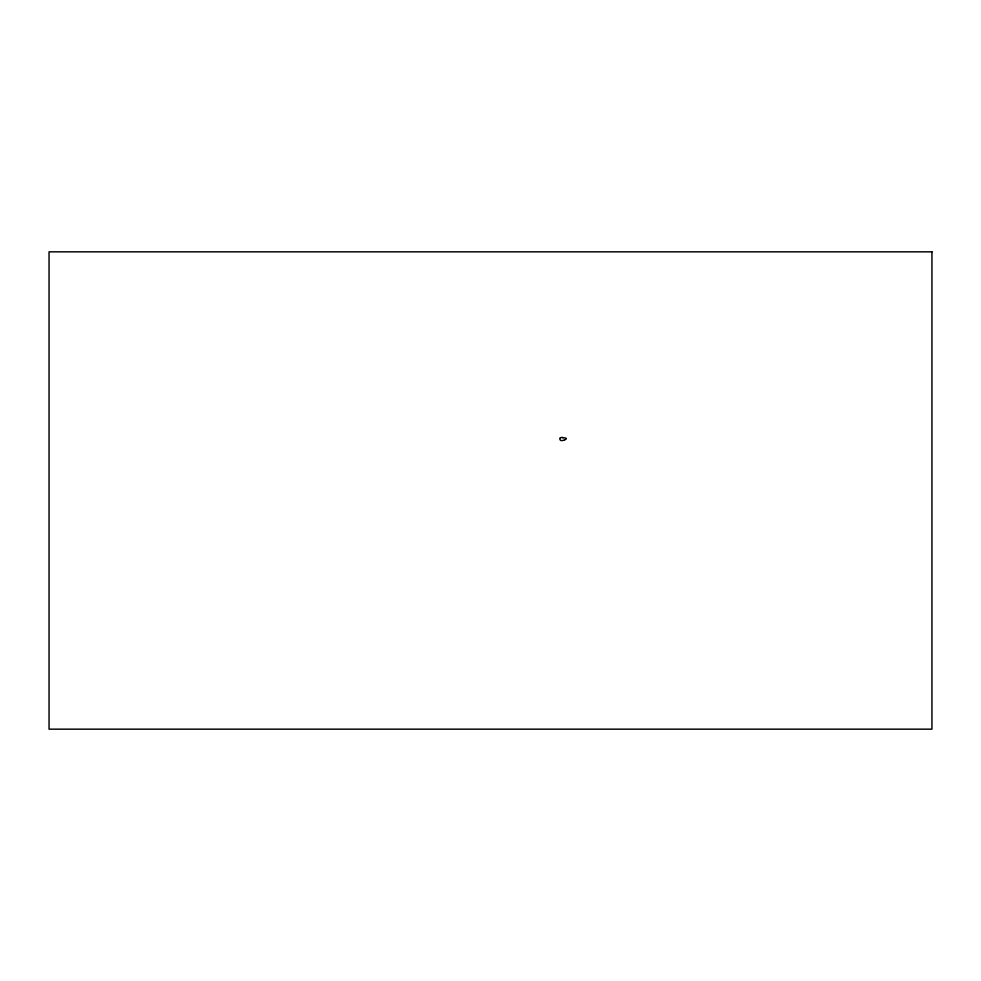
<?xml version="1.0" encoding="UTF-8"?>
<svg xmlns="http://www.w3.org/2000/svg" width="981" height="981" viewBox="0 0 981 981"><rect width="100%" height="100%" fill="white"/><g stroke="black" fill="none" stroke-linecap="round" stroke-linejoin="round"><path stroke-width="1.47" d="M564.627 439.844L565.031 439.684A2.612 2.612 0 0 0 566.282 438.838M564.492 439.905L563.842 440.162A5.604 5.604 0 0 1 560.973 440.543L560.2 439.966A1.508 1.508 0 0 1 560.151 438.225M562.309 437.526L563.057 437.575M560.176 437.833A3.605 3.605 0 0 1 562.321 437.501M563.094 437.869A5.837 5.837 0 0 1 566.344 438.397M931.95 251.835L49.05 251.835L49.05 729.165L931.95 729.165L931.95 251.835"/></g></svg>
